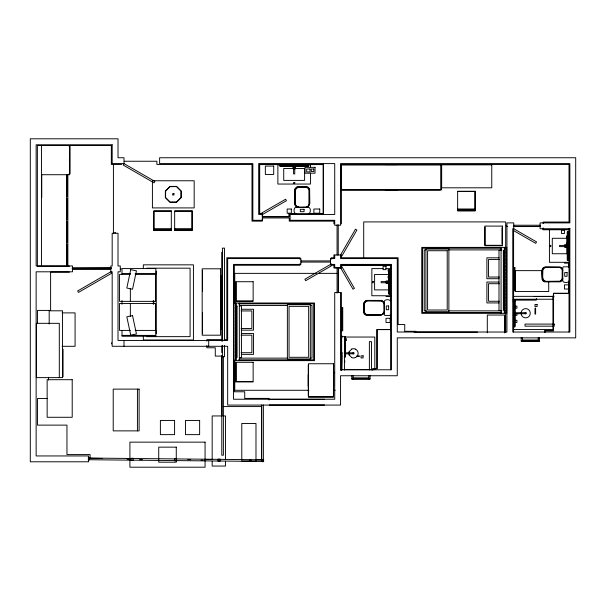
<?xml version="1.0" encoding="UTF-8"?>
<svg xmlns="http://www.w3.org/2000/svg" width="606" height="606" viewBox="0 0 606 606"><rect width="100%" height="100%" fill="white"/><g stroke="black" fill="none" stroke-linecap="round" stroke-linejoin="round"><path stroke-width="0.91" d="M569.026 281.116C568.307 283.07 563.489 283.07 562.762 281.116L562.815 267.428A0.886 0.886 0 0 1 563.398 266.845L568.102 266.791L569.026 267.708M384.333 311.704L383.613 313.923L380.583 315.468L366.047 315.279L364.176 313.923L363.464 311.704L363.645 302.826L366.047 300.409L381.735 300.409L383.613 301.78L384.333 303.985M562.762 278.275L562.58 279.427A3.734 3.734 0 0 1 560.164 281.851L544.483 281.851A3.734 3.734 0 0 1 542.067 279.427C542.181 275.525 539.704 267.504 545.642 266.791L560.164 266.981L562.05 268.337L562.762 270.556M390.605 314.544L389.969 315.431L384.969 315.431A1 1 0 0 1 384.378 314.832L384.333 301.144C385.068 299.19 389.863 299.19 390.605 301.144M521.152 312.628L521.471 311.469A4.515 4.515 0 0 1 522.91 309.583A4.621 4.621 0 0 1 528.5 309.583C530.848 311.31 530.848 315.15 528.5 316.877A4.621 4.621 0 0 1 523.955 317.476A4.515 4.515 0 0 1 521.471 314.991L521.152 313.825M383.742 312.598L382.454 314.378L380.371 315.044L367.425 315.044L365.342 314.378L364.047 312.598L363.873 304.197L365.342 301.318L367.425 300.644L381.469 300.826A3.507 3.507 0 0 1 383.742 303.091M349.268 351.571L351.753 349.079M340.564 254.99L355.442 229.227L356.889 230.06L342.011 255.823L340.564 254.99L340.564 258.573L397.271 258.573L397.271 332.02L506.927 332.02L506.927 222.887L513.736 222.887L513.736 228.727L536.552 241.9L535.712 243.347L513.714 230.644M306.053 207.35L308.272 206.638L309.817 203.601L309.628 189.08L308.272 187.193L306.053 186.481L297.167 186.663L294.758 189.08L294.758 204.752L296.122 206.638L298.334 207.35M308.893 213.623C310.855 212.903 310.855 208.07 308.893 207.35L295.486 207.35C293.539 208.07 293.539 212.903 295.486 213.623M72.235 268.291L111.549 268.057L72.235 268.041M69.19 146.319L69.607 146.319M69.273 146.402L70.016 146.402L70.016 159.764L69.273 159.764M69.273 160.431L70.016 160.431L70.016 173.793L69.19 173.877M124.374 161.249L156.886 161.249L156.886 164.431L252.005 164.431L252.005 221.137L262.254 221.137L262.254 217.955L289.244 217.955L289.244 221.137L333.883 221.137L333.883 223.864M323.369 164.423L259.527 164.423L259.527 163.582M121.586 164.431L111.337 164.431L111.337 145.485L37.375 145.485L37.375 266.163L69.425 266.163M323.377 164.431L259.527 164.431L259.527 213.607L262.254 213.607L262.254 216.789L289.244 216.789L289.244 213.607L323.377 213.607M385.355 164.635L397.044 164.635M342.337 164.718L440.047 164.718M280.154 165.589L308.166 165.589M280.154 165.514L280.154 166.211L308.166 166.135L308.166 165.514M280.154 166.211L308.166 166.211M68.683 174.293L69.432 174.293M41.541 174.717L69.607 174.717L69.607 145.485L41.541 145.485L41.541 266.163M152.417 180.762L194.178 180.762L194.178 207.911L152.417 207.911L152.417 181.702M342.337 190.019L440.047 190.019M385.355 190.095L397.044 190.095M457.833 191.451L474.96 191.451L474.96 210.661L457.833 210.661M474.96 208.994L457.833 208.994L457.833 209.918L474.96 209.918M171.104 211.146L153.985 211.146L153.985 230.356L171.104 230.356M174.869 211.146L191.988 211.146L191.988 230.356L174.869 230.356M296.463 213.441L289.085 213.441L289.085 216.622L262.421 216.622L262.421 213.441L259.694 213.441L259.694 164.597L323.203 164.597L323.203 213.441L308.446 213.441M290.13 214.456L334.724 214.456L334.724 163.59L258.686 163.59L258.686 214.456L262.587 214.456L286.441 200.684L285.6 199.238L261.754 213.009L262.587 214.456L262.587 220.296L252.846 220.296L252.846 163.59L159.613 163.59L159.613 157.749L575.7 157.749L575.7 337.86L397.271 337.86L397.271 375.75L340.564 375.75L340.564 405.081L227.674 405.081L227.674 346.291L112.178 346.291L112.178 271.806L110.822 271.806L77.644 290.963L78.477 292.41L111.656 273.253L110.822 271.806L110.822 265.966L112.178 265.966L112.178 233.272L118.019 233.272L118.019 265.966L120.268 265.966L120.268 271.806L118.019 271.806L118.019 340.458L227.674 340.458L227.674 258.573L300.902 258.573L300.902 264.413L233.515 264.413L233.515 399.24L334.724 399.24L334.724 292.531L341.405 292.531L341.405 370.243M513.903 225.227L540.355 225.227M507.798 226.394L506.343 226.394L506.343 225.227M513.237 226.394L540.385 226.394M513.38 226.561L540.241 226.561M153.985 228.682L171.104 228.682L171.104 229.606L153.985 229.606M191.988 228.682L174.869 228.682L174.869 229.606L191.988 229.606M513.736 228.727L512.759 228.72L512.759 332.027L569.867 332.027L569.867 228.273M569.86 228.727L540.082 228.727L540.082 222.887L569.86 222.887L569.86 163.59L340.564 163.59L340.564 225.243L334.724 225.243L334.724 220.296L290.13 220.296L290.13 213.623M569.019 229.568L543.196 229.568L543.196 227.985M568.898 229.735L543.021 229.742L543.021 228.151M567.936 232.015L567.231 232.015L567.231 260.019L567.936 260.019M114.519 232.689L115.685 232.689M485.209 245.301L501.912 245.301M565.686 245.43L559.543 245.43L559.543 246.604L565.686 246.604M501.707 248.225L422.579 248.225L422.579 312.529L501.707 312.529M426.124 249.899L424.253 249.899L424.253 310.863L426.124 310.863M448.576 249.899L501.919 249.899M501.071 250.308L498.996 250.308L498.996 310.439L501.071 310.439M504.321 251.346L505.359 251.346L505.359 253.846L504.321 253.846M222.425 252.308L221.758 252.308L221.758 341.17M504.321 254.815L505.359 254.815L505.359 257.315L504.321 257.315M499.094 257.823L486.883 257.823L486.883 278.707L499.094 278.707M504.321 258.292L505.359 258.292L505.359 260.792L504.321 260.792M499.344 259.497L488.557 259.497L488.557 277.04L499.344 277.04M300.962 260.913L330.217 260.913M504.321 261.762L505.359 261.762L505.359 264.261L504.321 264.261M300.962 262.08L330.217 262.08M568.898 262.3L549.437 262.3L549.437 229.735M564.436 263.14L568.602 263.14M391.431 265.261L341.413 265.254L341.413 267.981M504.321 265.231L505.359 265.231L505.359 267.746L504.321 267.746M146.667 268.178L190.087 268.178L190.087 336.648L146.667 336.648M340.777 268.147L338.398 268.147L338.398 292.683M72.243 268.306L110.762 268.306M383.015 268.602L371.849 268.602L371.849 295.743L391.385 295.743M385.81 268.602L391.385 268.602M504.321 268.708L505.359 268.708L505.359 271.208L504.321 271.208M72.243 269.473L110.762 269.473M542.234 270.64L515.32 270.64L515.32 291.524L548.725 291.524L548.725 281.532M69.425 272.132L50.609 272.132L50.609 310.416L37.504 310.416L37.504 323.634M504.321 272.177L505.359 272.177L505.359 274.677L504.321 274.677M316.415 273.367L234.757 273.367L234.757 303.538M318.294 273.367L337.065 273.367M122.011 273.548L130.464 273.548M135.161 273.548L155.833 273.548M130.358 274.42L119.534 274.42L119.534 301.371L155.621 301.371L155.621 274.42L135.206 274.42M504.321 275.654L505.359 275.654L505.359 278.154L504.321 278.154M222.114 275.897L221.069 275.897L221.069 328.929L222.114 328.929M504.321 279.124L505.359 279.124L505.359 281.623L504.321 281.623M387.264 281.585L381.121 281.585L381.121 282.752L387.264 282.752M499.094 282.048L486.883 282.048L486.883 302.924L499.094 302.924M504.321 282.593L505.359 282.593L505.359 285.108L504.321 285.108M499.344 283.722L488.557 283.722L488.557 301.25L499.344 301.25M504.321 286.07L505.359 286.07L505.359 288.57L504.321 288.57M504.321 289.539L505.359 289.539L505.359 292.039L504.321 292.039M504.321 293.009L505.359 293.009L505.359 295.516L504.321 295.516M388.802 293.152L389.423 293.152M569.019 293.418L553.573 293.418L553.573 324.248M513.433 296.357L553.407 296.357M386.014 296.569L390.181 296.569M504.321 296.485L505.359 296.485L505.359 298.985L504.321 298.985M534.166 296.531L553.407 296.531M552.952 296.985L553.869 296.985L553.869 296.069L552.952 296.069L552.99 329.512L513.85 329.512M513.388 299.243L553.407 299.243M513.388 299.584L536.257 299.584M513.146 299.659L515.024 299.659L515.024 326.172M504.321 299.955L505.359 299.955L505.359 302.455L504.321 302.455M515.214 300.084L536.257 300.084L536.257 299.031M252.717 300.932L236.022 300.932L236.022 282.138M513.146 301.121L515.024 301.121M236.022 303.015L314.514 303.015L314.514 360.638L236.022 360.638M504.321 303.432L505.359 303.432L505.359 305.932L504.321 305.932M238.726 303.848L313.681 303.848L313.681 359.805L238.726 359.805M239.461 305.515L287.509 305.515M310.12 305.515L312.007 305.515L312.007 358.131L310.12 358.131M239.355 305.932L241.438 305.932L241.438 357.714L239.355 357.714M514.85 306.136L516.941 306.136L516.941 308.227L514.85 308.227M504.321 306.901L505.359 306.901L505.359 309.401L504.321 309.401M241.34 309.272L253.55 309.272L253.55 330.156L241.34 330.156M448.576 310.863L501.919 310.863M241.097 310.946L251.884 310.946L251.884 328.49L241.097 328.49M513.691 312.734L526.213 312.734L526.213 313.734L513.691 313.734M62.13 312.893L75.076 312.893L75.076 346.299L62.13 346.299M514.85 315.325L516.941 315.325L516.941 313.931M514.85 320.324L516.941 320.324L516.941 322.415L514.85 322.415M398.112 324.558L404.74 324.558L404.732 331.308L415.898 331.308M513.6 327.005L514.85 327.005L514.85 299.455M390.59 329.619L377.091 329.619L377.091 368.675L374.523 368.675M130.358 330.414L119.534 330.414L119.534 303.454L155.621 303.454L155.621 330.414L135.206 330.414M414.057 332.103L477.513 332.103M241.34 333.497L253.55 333.497L253.55 354.374L241.34 354.374M241.097 335.171L251.884 335.171L251.884 352.7L241.097 352.7M122.011 335.391L155.833 335.391M341.36 336.163L342.284 336.163L342.284 337.087L341.36 337.087M345.034 337.042L374.811 337.042L374.811 369.615L344.102 369.615M344.958 338.709L346.405 338.709L346.405 340.595L344.958 340.595M222.288 339.61L206.843 339.61L206.843 341.201M224.099 339.61L226.826 339.61L226.826 257.732L300.015 257.732L300.015 259.323M522.463 340.019L538.234 340.019M521.213 340.989L539.484 340.989M222.425 352.518L221.758 352.518L221.758 345.897M340.564 352.821L342.413 352.821M344.261 352.821L354.01 352.821L354.01 353.828L344.261 353.828M340.564 353.828L342.413 353.828M342.155 354.995L341.814 370.024M356.851 355.836L359.358 355.836L359.358 356.464L356.851 356.464M344.405 356.623L344.405 357.54M344.329 357.085L345.367 357.085L345.367 336.625L341.655 336.625L341.655 370.024M239.461 358.131L287.509 358.131M341.36 369.569L342.284 369.569M340.564 369.781L391.438 369.781L391.438 264.413L340.564 264.413L340.564 267.693L352.987 289.198L354.427 288.365L342.011 266.86L340.564 267.693L334.724 267.693L334.724 264.413L330.543 264.413L304.871 279.23L305.712 280.676L331.376 265.86L330.543 264.413L330.543 258.573L334.724 258.573L334.724 254.99M353.04 377.849L368.804 377.849M351.783 378.811L370.061 378.811M252.717 381.515L236.022 381.515L236.022 362.729M308.909 390.287L234.757 390.287L234.757 360.108M333.308 390.287L335.186 390.287M308.416 396.733L333.482 396.733M47.609 398.528L37.504 398.528L37.504 425.124L66.955 425.124L66.955 454.583L90.059 454.583L90.059 458.318L102.3 458.439M269.178 399.316L324.551 399.316M269.178 404.997L324.551 404.997M223.167 406.573L261.474 406.573L261.534 461.658L263.625 461.658L263.625 459.575L261.534 459.575M221.97 415.951L212.168 415.951L212.168 459.439M223.75 415.951L225.53 415.951L225.53 459.439M88.128 457.848L89.521 457.848L89.521 459.931L88.128 459.931M241.794 461.022L255.982 461.022M126.79 458.689L129.616 458.712M204.964 459.462L212.501 459.537M255.823 459.969L261.474 460.022M127.275 459.022L129.169 459.045M187.83 459.628L190.67 459.651M249.339 460.234L251.232 460.257M139.569 459.643L142.41 459.674M201.078 460.257L202.965 460.272M298.546 206.941L297.44 206.767A3.606 3.606 0 0 1 295.16 204.487L295.16 189.345A3.606 3.606 0 0 1 297.44 187.065L306.947 187.065A3.606 3.606 0 0 1 309.227 189.345L309.227 204.487A3.606 3.606 0 0 1 306.947 206.767M351.753 357.578L349.268 355.086M562.179 269.662L562.179 279.161A3.606 3.606 0 0 1 559.899 281.449L545.855 281.616L543.764 280.934L542.302 278.063L542.302 270.753L542.976 268.678L544.749 267.382L559.899 267.382A3.606 3.606 0 0 1 561.664 268.678M569.026 228.273L569.026 332.027M568.845 262.428L568.845 267.102M568.845 281.108L568.845 293.251L553.407 293.251L553.407 330.626L544.718 330.626L544.718 332.406M567.86 232.015L567.86 260.019M553.573 326.119L553.573 330.785L544.877 330.785L544.877 332.573M543.196 223.637L543.196 222.046L569.019 222.046L569.019 164.431L341.413 164.431L341.413 223.864M539.484 337.572L539.484 341.314L521.213 341.314L521.213 337.572M538.234 337.64L538.234 341.314M525.713 312.734L525.713 313.734M525.205 312.734L525.205 313.734M522.463 337.64L522.463 341.314M513.6 228.72L513.6 332.027M505.669 247.43L505.669 221.917L363.706 221.917L363.706 257.732M505.669 312.628L505.669 332.467M504.843 332.785L504.843 315.037L487.3 315.037L487.3 332.785M504.586 316.915L504.586 332.777L504.54 316.074M504.419 252.104L504.419 247.392L421.746 247.392L421.746 313.363L504.419 313.363L504.419 309.59M504.419 256.815L504.419 258.701M504.419 260.58L504.419 262.466M504.419 267.178L504.419 269.064M504.419 270.95L504.419 275.662M504.419 277.548L504.419 279.434M504.419 284.146L504.419 286.032M504.419 287.911L504.419 289.797M504.419 291.683L504.419 293.569M504.419 298.281L504.419 300.167M504.419 302.053L504.419 303.932M504.003 274.109L504.003 275.897M504.003 277.684L504.003 279.48M504.003 281.267L504.003 283.063M504.003 284.85L504.003 286.646M502.079 227.97L502.079 243.839M501.071 247.392L501.071 313.363M485.088 227.129L485.088 244.672M474.536 210.661L474.536 209.623L458.257 209.623L458.257 210.661M440.888 164.847L440.888 189.898M398.119 324.558L398.119 257.732L341.413 257.732L341.413 255.005L333.883 255.005L333.883 257.732L331.156 257.732L331.156 259.323M390.59 265.254L390.605 369.781M390.423 269.185L390.423 265.42L341.572 265.42L341.572 267.238M390.423 295.554L390.423 301.205M390.423 314.393L390.423 329.459L376.932 329.459L376.932 368.509L372.645 368.509L372.645 370.228M389.423 270.503L389.423 293.834M388.885 270.503L388.885 293.834M371.47 369.925L371.47 341.632L369.38 341.632L369.38 369.925M370.061 375.402L370.061 379.136L351.783 379.136L351.783 375.402M368.804 375.47L368.804 379.136M353.518 352.821L353.518 353.828M353.003 352.821L353.003 353.828M353.04 375.47L353.04 379.136M344.867 336.625L344.867 357.085M344.746 346.223L344.746 348.314M344.746 353.321L344.746 355.411M344.746 360.426L344.746 362.517M344.534 336.625L344.534 370.024M340.564 292.531L340.564 370.243M338.231 224.803L338.231 255.005M338.231 267.981L338.231 292.592M337.065 224.803L337.065 255.005M337.065 293.115L337.065 267.981L333.883 267.981L333.883 265.254L331.156 265.254L331.156 263.671M334.08 372.114L334.08 373.417M333.679 374.606L333.679 386.295M333.595 365.001L333.595 374.364M333.595 385.598L333.595 395.892M323.369 163.582L323.369 214.456M310.446 167.589L310.446 164.847L277.874 164.847L277.874 184.05L310.446 184.05L310.446 173.074M308.302 365.001L308.302 395.892M308.219 374.606L308.219 386.295M307.356 165.589L307.356 166.211M300.015 263.671L300.015 265.254L234.355 265.254L234.355 303.023M294.743 167.764L294.743 173.899L293.577 173.899L293.577 167.764M280.972 165.589L280.972 166.211M269.003 399.983L269.003 398.392L244.733 398.392L244.733 391.779L234.355 391.779L234.355 360.615M263.375 404.944L263.375 460.621L261.747 460.621L261.784 404.944M255.982 460.083L255.982 423.45L241.794 423.45L241.794 460.083M239.355 303.015L239.355 360.638M236.022 308.689L236.022 310.575M236.022 312.461L236.022 314.355M236.022 319.074L236.022 320.968M236.022 325.687L236.022 327.581M236.022 336.08L236.022 337.966M236.022 342.693L236.022 344.579M236.022 353.086L236.022 354.972M235.893 282.76L235.893 300.303M235.893 363.358L235.893 380.886M225.53 461.325L225.53 466.052L212.168 466.052L212.168 461.325M224.515 340.648L224.515 248.134L222.425 248.134L222.425 341.17M224.515 345.367L224.515 356.692L222.425 356.692L222.425 345.367M223.379 356.442L223.379 455.212L221.788 455.212L221.788 355.502M222.001 416.231L222.001 356.093L215.281 356.093L215.281 347.783L206.843 347.783L206.843 345.488M208.706 340.458L208.706 346.291M202.51 270.806L202.51 291.153M202.51 312.84L202.51 333.194M191.564 229.31L191.564 230.356M175.278 229.31L175.278 230.356M170.687 229.31L170.687 230.356M156.257 271.071L156.257 333.755M155.833 274.42L155.833 268.572L122.011 268.572L122.011 274.42M155.833 330.414L155.833 336.254L122.011 336.254L122.011 330.414M154.409 229.31L154.409 230.356M153.742 300.993L153.742 303.833M153.326 300.546L153.326 304.28M143.327 268.594L143.327 264.837L193.428 264.837L193.428 339.989L143.327 339.989L143.327 336.232M137.426 389.12L137.426 430.874M130.358 288.358L130.358 301.371M130.358 303.454L130.358 316.468M123.995 340.458L123.995 346.291M122.011 300.546L122.011 304.28M120.852 268.306L120.852 269.473M113.42 164.431L113.42 233.196M111.595 342.791L111.595 343.958M67.857 174.717L67.857 266.163M67.016 175.626L67.016 196.662M67.016 198.495L67.016 219.516M67.016 221.349L67.016 242.385M67.016 244.218L67.016 265.254M66.599 174.717L66.599 266.163M63.062 349.215L63.062 376.78M59.305 377.621L59.305 323.331L36.33 323.331L36.33 377.621L62.547 377.621L62.547 310.802L49.184 310.802L49.184 324.028M48.533 377.273L48.533 380.045M41.753 174.717L41.753 197.571M355.237 357.601A4.621 4.621 0 0 1 351.73 357.601M349.238 355.139A4.621 4.621 0 0 1 348.912 353.942M348.912 352.707A4.621 4.621 0 0 1 349.238 351.518M351.73 349.056A4.621 4.621 0 0 1 355.237 349.056M355.267 349.079A4.659 4.659 0 0 1 357.76 351.571A4.621 4.621 0 0 1 357.76 355.086A4.659 4.659 0 0 1 355.267 357.578M112.178 144.773L112.178 163.59L123.995 163.59L154.841 181.399L154.007 182.845L123.162 165.037L123.995 163.59L123.995 157.749L118.019 157.749L118.019 138.804L30.3 138.804L30.3 461.787L88.567 461.787L88.567 455.947L36.14 455.947L36.14 271.806L72.508 271.806L72.508 265.966L36.14 265.966L36.14 144.773L112.178 144.773M88.491 458.053L88.468 459.727L262.572 461.454L262.587 459.78L88.491 458.053M295.402 189.799L295.243 203.639C295.66 208.759 302.485 206.797 305.727 207.063A3.431 3.431 0 0 0 309.151 203.639L309.151 190.86A3.431 3.431 0 0 0 305.727 187.436L297.607 187.602L295.402 189.799M364.585 303.265L364.418 311.378A3.431 3.431 0 0 0 367.842 314.802L380.621 314.802L382.628 314.143L384.045 311.378L383.878 303.265L382.628 301.546L380.621 300.894L367.842 300.894L365.827 301.546L364.585 303.265M562.474 277.934L561.815 279.949L560.111 281.192L546.264 281.358C541.15 280.934 543.112 274.124 542.84 270.882A3.431 3.431 0 0 1 546.264 267.458L559.05 267.458A3.431 3.431 0 0 1 562.474 270.882L562.474 277.934M130.722 269.655L126.821 288.032L132.54 289.244L136.441 270.859L130.722 269.655M170.013 186.398L165.355 191.049L165.355 197.624L170.013 202.283L176.588 202.283L181.239 197.624L181.239 191.049L176.588 186.398L170.013 186.398M170.104 186.625L165.589 191.148L165.589 197.533L170.104 202.048L176.49 202.048L181.005 197.533L181.005 191.148L176.49 186.625L170.104 186.625M132.54 315.59L126.821 316.794L130.722 335.179L136.441 333.967L132.54 315.59M441.297 164.847L341.087 164.847L341.087 189.898L441.297 189.898L441.297 164.847M491.761 164.847L441.66 164.847L441.66 187.807L491.761 187.807L491.761 164.847M308.651 165.09L279.661 165.09L279.661 165.885L308.651 165.885L308.651 165.09M273.707 166.097L265.345 166.097L265.345 174.445L273.707 174.445L273.707 166.097M295.289 166.635L293.039 166.635L293.039 168.885L295.289 168.885L295.289 166.635M295.001 166.923L293.327 166.923L293.327 168.597L295.001 168.597L295.001 166.923M315.037 167.347L305.015 167.347L305.015 173.187L315.037 173.187L315.037 167.347M304.598 168.491L283.729 168.491L283.729 180.391L304.598 180.391L304.598 168.491M310.03 169.013L306.689 169.013L306.689 171.937L310.03 171.937L310.03 169.013M313.787 169.013L311.279 169.013L311.279 171.513L313.787 171.513L313.787 169.013M294.789 182.717L293.539 182.717L293.539 183.217L294.789 183.217L294.789 182.717M475.165 191.254L457.636 191.254L457.636 210.873L475.165 210.873L475.165 191.254M173.967 193.67L172.627 193.67L172.627 195.003L173.967 195.003L173.967 193.67M291.334 209.025L287.161 209.025L287.161 213.198L291.334 213.198L291.334 209.025M319.733 209.025L313.878 209.025L313.878 213.198L319.733 213.198L319.733 209.025M304.068 209.312L300.311 209.312L300.311 211.661L304.068 211.661L304.068 209.312M171.316 210.933L153.772 210.933L153.772 230.56L171.316 230.56L171.316 210.933M192.185 210.933L174.657 210.933L174.657 230.56L192.185 230.56L192.185 210.933M502.336 226.091L484.792 226.091L484.792 245.71L502.336 245.71L502.336 226.091M564.436 230.159L561.504 230.159L561.504 233.484L564.436 233.484L564.436 230.159M568.36 231.522L567.564 231.522L567.564 260.512L568.36 260.512L568.36 231.522M568.602 236.045L566.527 236.045L566.527 237.491L568.602 237.491L568.602 236.045M566.966 238.287L552.293 238.287L552.293 253.74L566.966 253.74L566.966 238.287M568.602 242.726L566.527 242.726L566.527 244.173L568.602 244.173L568.602 242.726M566.807 244.885L564.565 244.885L564.565 247.15L566.807 247.15L566.807 244.885M566.527 245.18L564.845 245.18L564.845 246.847L566.527 246.847L566.527 245.18M550.771 245.392L550.278 245.392L550.278 246.65L550.771 246.65L550.771 245.392M506.714 247.392L504.631 247.392L504.631 313.363L506.714 313.363L506.714 247.392M505.359 247.869L504.321 247.869L504.321 250.384L505.359 250.384L505.359 247.869M448.879 249.058L425.92 249.058L425.92 311.696L448.879 311.696L448.879 249.058M504.215 250.52L503.374 250.52L503.374 310.227L504.215 310.227L504.215 250.52M447.213 250.725L427.594 250.725L427.594 310.022L447.213 310.022L447.213 250.725M386.014 266.299L383.083 266.299L383.083 269.64L386.014 269.64L386.014 266.299M514.933 267.723L514.017 267.723L514.017 290.683L514.933 290.683L514.933 267.723M220.546 268.806L202.177 268.806L202.177 335.194L220.546 335.194L220.546 268.806M390.181 269.662L388.09 269.662L388.09 271.124L390.181 271.124L390.181 269.662M389.938 270.087L389.143 270.087L389.143 294.243L389.938 294.243L389.938 270.087M389.514 270.503L388.802 270.503L388.802 293.834L389.514 293.834L389.514 270.503M567.064 272.533L564.724 272.533L564.724 276.291L567.064 276.291L567.064 272.533M388.666 274.442L374.591 274.442L374.591 289.888L388.666 289.888L388.666 274.442M390.181 276.344L388.09 276.344L388.09 277.806L390.181 277.806L390.181 276.344M221.258 276.737L220.758 276.737L220.758 328.088L221.258 328.088L221.258 276.737M388.385 281.04L386.128 281.04L386.128 283.29L388.385 283.29L388.385 281.04M388.09 281.328L386.423 281.328L386.423 283.002L388.09 283.002L388.09 281.328M373.19 281.54L372.69 281.54L372.69 282.79L373.19 282.79L373.19 281.54M253.141 281.722L235.598 281.722L235.598 301.341L253.141 301.341L253.141 281.722M568.602 284.85L564.436 284.85L564.436 289.032L568.602 289.032L568.602 284.85M536.711 299.114L535.787 299.455L536.711 299.114M235.81 303.015L233.719 303.015L233.719 360.638L235.81 360.638L235.81 303.015M236.12 303.454L235.075 303.454L235.075 305.969L236.12 305.969L236.12 303.454M537.083 304.462L534.992 304.462L534.992 306.553L537.083 306.553L537.083 304.462M310.34 304.682L287.373 304.682L287.373 358.964L310.34 358.964L310.34 304.682M388.643 305.969L386.295 305.969L386.295 309.719L388.643 309.719L388.643 305.969M237.06 306.144L236.226 306.144L236.226 357.51L237.06 357.51L237.06 306.144M308.666 306.356L289.047 306.356L289.047 357.298L308.666 357.298L308.666 306.356M236.12 306.848L235.075 306.848L235.075 309.348L236.12 309.348L236.12 306.848M342.738 307.81L341.814 307.81L341.814 330.778L342.738 330.778L342.738 307.81M535.621 308.227L534.992 308.227L534.992 314.067L535.621 314.067L535.621 308.227M236.12 310.242L235.075 310.242L235.075 312.741L236.12 312.741L236.12 310.242M505.359 310.37L504.321 310.37L504.321 312.878L505.359 312.878L505.359 310.37M236.12 313.628L235.075 313.628L235.075 316.127L236.12 316.127L236.12 313.628M236.12 317.021L235.075 317.021L235.075 319.521L236.12 319.521L236.12 317.021M390.181 318.294L386.014 318.294L386.014 322.46L390.181 322.46L390.181 318.294M236.12 320.4L235.075 320.4L235.075 322.915L236.12 322.915L236.12 320.4M236.12 323.793L235.075 323.793L235.075 326.301L236.12 326.301L236.12 323.793M554.24 324.089L525.016 324.089L525.016 326.172L554.24 326.172L554.24 324.089M236.12 327.187L235.075 327.187L235.075 329.694L236.12 329.694L236.12 327.187M236.12 330.573L235.075 330.573L235.075 333.073L236.12 333.073L236.12 330.573M236.12 333.967L235.075 333.967L235.075 336.466L236.12 336.466L236.12 333.967M236.12 337.353L235.075 337.353L235.075 339.86L236.12 339.86L236.12 337.353M236.12 340.746L235.075 340.746L235.075 343.246L236.12 343.246L236.12 340.746M236.12 344.14L235.075 344.14L235.075 346.64L236.12 346.64L236.12 344.14M236.12 347.518L235.075 347.518L235.075 350.026L236.12 350.026L236.12 347.518M236.12 350.912L235.075 350.912L235.075 353.419L236.12 353.419L236.12 350.912M236.12 354.298L235.075 354.298L235.075 356.813L236.12 356.813L236.12 354.298M363.115 355.836L361.024 355.836L361.024 357.926L363.115 357.926L363.115 355.836M236.12 357.691L235.075 357.691L235.075 360.191L236.12 360.191L236.12 357.691M253.141 362.305L235.598 362.305L235.598 381.939L253.141 381.939L253.141 362.305M333.482 363.751L308.416 363.751L308.416 397.157L333.482 397.157L333.482 363.751M72.205 379.697L47.147 379.697L47.147 417.284L72.205 417.284L72.205 379.697M139.107 389.12L113.216 389.12L113.216 430.874L139.107 430.874L139.107 389.12M174.589 420.435L160.393 420.435L160.393 434.631L174.589 434.631L174.589 420.435M199.639 420.435L185.451 420.435L185.451 434.631L199.639 434.631L199.639 420.435M205.07 442.145L129.911 442.145L129.911 467.196L205.07 467.196L205.07 442.145M176.27 447.152L158.727 447.152L158.727 462.189L176.27 462.189L176.27 447.152M133.047 458.28L130.964 458.28L130.964 460.363L133.047 460.363L133.047 458.28M176.573 458.712L174.49 458.712L174.49 460.795L176.573 460.795L176.573 458.712M220.099 459.143L218.008 459.143L218.008 461.227L220.099 461.227L220.099 459.143"/></g></svg>
